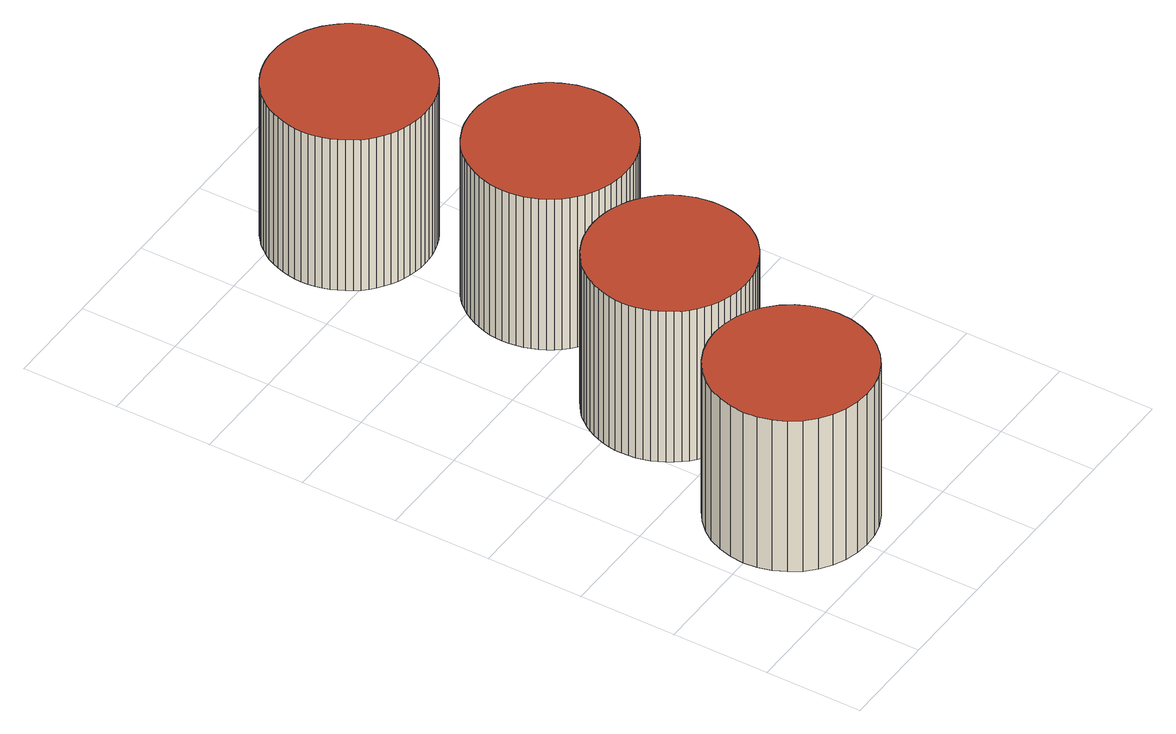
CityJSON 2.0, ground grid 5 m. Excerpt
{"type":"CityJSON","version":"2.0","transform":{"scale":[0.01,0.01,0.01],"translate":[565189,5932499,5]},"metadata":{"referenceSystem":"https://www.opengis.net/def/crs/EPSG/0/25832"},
"CityObjects":{
"building1":{"type":"Building","attributes":{"Gemeindeschluessel":"02000000","Geometrietyp2DReferenz":"3000","function":"51003_1205","roofType":"1000","measuredHeight":9},"geometry":[{"type":"MultiSurface","lod":"2","boundaries":[[[0,1,2,3,4,5,6,7,8,9,10,11,12,13,14,15,16,17,18,19,20,21,22,23,24,25,26,27,28,29,30,31,32,33,34,35]],[[36,37,38,39,40,41,42,43,44,45,46,47,48,49,50,51,52,53,54,55,56,57,58,59,60,61,62,63,64,65,66,67,68,69,70,71]],[[71,70,1,0]],[[70,69,2,1]],[[69,68,3,2]],[[68,67,4,3]],[[67,66,5,4]],[[66,65,6,5]],[[65,64,7,6]],[[64,63,8,7]],[[63,62,9,8]],[[62,61,10,9]],[[61,60,11,10]],[[60,59,12,11]],[[59,58,13,12]],[[58,57,14,13]],[[57,56,15,14]],[[56,55,16,15]],[[55,54,17,16]],[[54,53,18,17]],[[53,52,19,18]],[[52,51,20,19]],[[51,50,21,20]],[[50,49,22,21]],[[49,48,23,22]],[[48,47,24,23]],[[47,46,25,24]],[[46,45,26,25]],[[45,44,27,26]],[[44,43,28,27]],[[43,42,29,28]],[[42,41,30,29]],[[41,40,31,30]],[[40,39,32,31]],[[39,38,33,32]],[[38,37,34,33]],[[37,36,35,34]],[[36,71,0,35]]],"semantics":{"surfaces":[{"type":"GroundSurface"},{"type":"RoofSurface"},{"type":"WallSurface"}],"values":[0,1,2,2,2,2,2,2,2,2,2,2,2,2,2,2,2,2,2,2,2,2,2,2,2,2,2,2,2,2,2,2,2,2,2,2,2,2]}}]},
"building2":{"type":"Building","attributes":{"Gemeindeschluessel":"02000000","Geometrietyp2DReferenz":"3000","function":"51003_1205","roofType":"1000","measuredHeight":9},"geometry":[{"type":"MultiSurface","lod":"2","boundaries":[[[72,73,74,75,76,77,78,79,80,81,82,83,84,85,86,87,88,89,90,91,92,93,94,95,96,97,98,99,100,101,102,103,104,105,106,107,108,109,110,111,112,113,114,115,116,117,118,119,120,121,122,123,124,125,126,127,128,129,130,131,132,133,134,135,136,137,138,139,140,141,142,143]],[[144,145,146,147,148,149,150,151,152,153,154,155,156,157,158,159,160,161,162,163,164,165,166,167,168,169,170,171,172,173,174,175,176,177,178,179,180,181,182,183,184,185,186,187,188,189,190,191,192,193,194,195,196,197,198,199,200,201,202,203,204,205,206,207,208,209,210,211,212,213,214,215]],[[215,214,73,72]],[[214,213,74,73]],[[213,212,75,74]],[[212,211,76,75]],[[211,210,77,76]],[[210,209,78,77]],[[209,208,79,78]],[[208,207,80,79]],[[207,206,81,80]],[[206,205,82,81]],[[205,204,83,82]],[[204,203,84,83]],[[203,202,85,84]],[[202,201,86,85]],[[201,200,87,86]],[[200,199,88,87]],[[199,198,89,88]],[[198,197,90,89]],[[197,196,91,90]],[[196,195,92,91]],[[195,194,93,92]],[[194,193,94,93]],[[193,192,95,94]],[[192,191,96,95]],[[191,190,97,96]],[[190,189,98,97]],[[189,188,99,98]],[[188,187,100,99]],[[187,186,101,100]],[[186,185,102,101]],[[185,184,103,102]],[[184,183,104,103]],[[183,182,105,104]],[[182,181,106,105]],[[181,180,107,106]],[[180,179,108,107]],[[179,178,109,108]],[[178,177,110,109]],[[177,176,111,110]],[[176,175,112,111]],[[175,174,113,112]],[[174,173,114,113]],[[173,172,115,114]],[[172,171,116,115]],[[171,170,117,116]],[[170,169,118,117]],[[169,168,119,118]],[[168,167,120,119]],[[167,166,121,120]],[[166,165,122,121]],[[165,164,123,122]],[[164,163,124,123]],[[163,162,125,124]],[[162,161,126,125]],[[161,160,127,126]],[[160,159,128,127]],[[159,158,129,128]],[[158,157,130,129]],[[157,156,131,130]],[[156,155,132,131]],[[155,154,133,132]],[[154,153,134,133]],[[153,152,135,134]],[[152,151,136,135]],[[151,150,137,136]],[[150,149,138,137]],[[149,148,139,138]],[[148,147,140,139]],[[147,146,141,140]],[[146,145,142,141]],[[145,144,143,142]],[[144,215,72,143]]],"semantics":{"surfaces":[{"type":"GroundSurface"},{"type":"RoofSurface"},{"type":"WallSurface"}],"values":[0,1,2,2,2,2,2,2,2,2,2,2,2,2,2,2,2,2,2,2,2,2,2,2,2,2,2,2,2,2,2,2,2,2,2,2,2,2,2,2,2,2,2,2,2,2,2,2,2,2,2,2,2,2,2,2,2,2,2,2,2,2,2,2,2,2,2,2,2,2,2,2,2,2]}}]},
"building3":{"type":"Building","attributes":{"Gemeindeschluessel":"02000000","Geometrietyp2DReferenz":"3000","function":"51003_1205","roofType":"1000","measuredHeight":9},"geometry":[{"type":"MultiSurface","lod":"2","boundaries":[[[216,217,218,219]],[[217,220,221,218]],[[220,222,223,221]],[[222,224,225,223]],[[224,226,227,225]],[[226,228,229,227]],[[228,230,231,229]],[[230,232,233,231]],[[232,234,235,233]],[[234,236,237,235]],[[236,238,239,237]],[[238,240,241,239]],[[240,242,243,241]],[[242,244,245,243]],[[244,246,247,245]],[[246,248,249,247]],[[248,250,251,249]],[[250,252,253,251]],[[252,254,255,253]],[[254,256,257,255]],[[256,258,259,257]],[[258,260,261,259]],[[260,262,263,261]],[[262,264,265,263]],[[264,266,267,265]],[[266,268,269,267]],[[268,270,271,269]],[[270,272,273,271]],[[272,274,275,273]],[[274,276,277,275]],[[276,278,279,277]],[[278,280,281,279]],[[280,282,283,281]],[[282,284,285,283]],[[284,286,287,285]],[[286,288,289,287]],[[289,290,291,292,293,294,295,296,297,298,299,300,301,302,303,304,305,306,307,308,309,310,311,312,313,314,315,316,317,318,319,320,321,322,323,324,219,218,221,223,225,227,229,231,233,235,237,239,241,243,245,247,249,251,253,255,257,259,261,263,265,267,269,271,273,275,277,279,281,283,285,287]],[[286,284,282,280,278,276,274,272,270,268,266,264,262,260,258,256,254,252,250,248,246,244,242,240,238,236,234,232,230,228,226,224,222,220,217,216,325,326,327,328,329,330,331,332,333,334,335,336,337,338,339,340,341,342,343,344,345,346,347,348,349,350,351,352,353,354,355,356,357,358,359,288]],[[288,359,290,289]],[[359,358,291,290]],[[358,357,292,291]],[[357,356,293,292]],[[356,355,294,293]],[[355,354,295,294]],[[354,353,296,295]],[[353,352,297,296]],[[352,351,298,297]],[[351,350,299,298]],[[350,349,300,299]],[[349,348,301,300]],[[348,347,302,301]],[[347,346,303,302]],[[346,345,304,303]],[[345,344,305,304]],[[344,343,306,305]],[[343,342,307,306]],[[342,341,308,307]],[[341,340,309,308]],[[340,339,310,309]],[[339,338,311,310]],[[338,337,312,311]],[[337,336,313,312]],[[336,335,314,313]],[[335,334,315,314]],[[334,333,316,315]],[[333,332,317,316]],[[332,331,318,317]],[[331,330,319,318]],[[330,329,320,319]],[[329,328,321,320]],[[328,327,322,321]],[[327,326,323,322]],[[326,325,324,323]],[[325,216,219,324]]],"semantics":{"surfaces":[{"type":"WallSurface"},{"type":"GroundSurface"},{"type":"RoofSurface"}],"values":[0,0,0,0,0,0,0,0,0,0,0,0,0,0,0,0,0,0,0,0,0,0,0,0,0,0,0,0,0,0,0,0,0,0,0,0,1,2,0,0,0,0,0,0,0,0,0,0,0,0,0,0,0,0,0,0,0,0,0,0,0,0,0,0,0,0,0,0,0,0,0,0,0,0]}}]},
"building4":{"type":"Building","attributes":{"Gemeindeschluessel":"02000000","Geometrietyp2DReferenz":"3000","function":"51003_1205","roofType":"1000","measuredHeight":9},"geometry":[{"type":"MultiSurface","lod":"2","boundaries":[[[360,361,362,363,364,365,366,367,368,369,370,371,372,373,374,375,376,377,378,379,380,381,382,383,384,385,386,387,388,389,390,391,392,393,394,395,396,397,398,399,400,401,402,403,404,405,406,407,408,409,410,411,412,413,414,415,416,417,418,419,420,421,422,423,424,425,426,427,428,429,430,431]],[[432,433,434,435,436,437,438,439,440,441,442,443,444,445,446,447,448,449,450,451,452,453,454,455,456,457,458,459,460,461,462,463,464,465,466,467,468,469,470,471,472,473,474,475,476,477,478,479,480,481,482,483,484,485,486,487,488,489,490,491,492,493,494,495,496,497,498,499,500,501,502,503]],[[503,502,361,360]],[[502,501,362,361]],[[501,500,363,362]],[[500,499,364,363]],[[499,498,365,364]],[[498,497,366,365]],[[497,496,367,366]],[[496,495,368,367]],[[495,494,369,368]],[[494,493,370,369]],[[493,492,371,370]],[[492,491,372,371]],[[491,490,373,372]],[[490,489,374,373]],[[489,488,375,374]],[[488,487,376,375]],[[487,486,377,376]],[[486,485,378,377]],[[485,484,379,378]],[[484,483,380,379]],[[483,482,381,380]],[[482,481,382,381]],[[481,480,383,382]],[[480,479,384,383]],[[479,478,385,384]],[[478,477,386,385]],[[477,476,387,386]],[[476,475,388,387]],[[475,474,389,388]],[[474,473,390,389]],[[473,472,391,390]],[[472,471,392,391]],[[471,470,393,392]],[[470,469,394,393]],[[469,468,395,394]],[[468,467,396,395]],[[467,466,397,396]],[[466,465,398,397]],[[465,464,399,398]],[[464,463,400,399]],[[463,462,401,400]],[[462,461,402,401]],[[461,460,403,402]],[[460,459,404,403]],[[459,458,405,404]],[[458,457,406,405]],[[457,456,407,406]],[[456,455,408,407]],[[455,454,409,408]],[[454,453,410,409]],[[453,452,411,410]],[[452,451,412,411]],[[451,450,413,412]],[[450,449,414,413]],[[449,448,415,414]],[[448,447,416,415]],[[447,446,417,416]],[[446,445,418,417]],[[445,444,419,418]],[[444,443,420,419]],[[443,442,421,420]],[[442,441,422,421]],[[441,440,423,422]],[[440,439,424,423]],[[439,438,425,424]],[[438,437,426,425]],[[437,436,427,426]],[[436,435,428,427]],[[435,434,429,428]],[[434,433,430,429]],[[433,432,431,430]],[[432,503,360,431]]],"semantics":{"surfaces":[{"type":"GroundSurface"},{"type":"RoofSurface"},{"type":"WallSurface"}],"values":[0,1,2,2,2,2,2,2,2,2,2,2,2,2,2,2,2,2,2,2,2,2,2,2,2,2,2,2,2,2,2,2,2,2,2,2,2,2,2,2,2,2,2,2,2,2,2,2,2,2,2,2,2,2,2,2,2,2,2,2,2,2,2,2,2,2,2,2,2,2,2,2,2,2]}}]}
},
"vertices":[
[503,911,75],[574,904,75],[643,886,75],[708,856,75],[767,815,75],[817,764,75],[858,706,75],[888,641,75],[907,572,75],[913,501,75],[907,430,75],[888,361,75],[858,296,75],[817,237,75],[767,187,75],[708,146,75],[643,116,75],[574,97,75],[503,91,75],[432,97,75],[363,116,75],[298,146,75],[240,187,75],[189,237,75],[148,296,75],[118,361,75],[100,430,75],[93,501,75],[100,572,75],[118,641,75],[148,706,75],[189,764,75],[240,815,75],[298,856,75],[363,886,75],[432,904,75],[432,904,975],[363,886,975],[298,856,975],[240,815,975],[189,764,975],[148,706,975],[118,641,975],[100,572,975],[93,501,975],[100,430,975],[118,361,975],[148,296,975],[189,237,975],[240,187,975],[298,146,975],[363,116,975],[432,97,975],[503,91,975],[574,97,975],[643,116,975],[708,146,975],[767,187,975],[817,237,975],[858,296,975],[888,361,975],[907,430,975],[913,501,975],[907,572,975],[888,641,975],[858,706,975],[817,764,975],[767,815,975],[708,856,975],[643,886,975],[574,904,975],[503,911,975],
[863,1791,71],[899,1789,71],[934,1784,71],[969,1777,71],[1003,1766,71],[1036,1752,71],[1068,1736,71],[1098,1716,71],[1126,1695,71],[1153,1670,71],[1177,1644,71],[1198,1616,71],[1218,1586,71],[1234,1554,71],[1248,1521,71],[1259,1487,71],[1266,1452,71],[1271,1416,71],[1273,1381,71],[1271,1345,71],[1266,1310,71],[1259,1275,71],[1248,1241,71],[1234,1208,71],[1218,1176,71],[1198,1146,71],[1177,1117,71],[1153,1091,71],[1126,1067,71],[1098,1045,71],[1068,1026,71],[1036,1009,71],[1003,996,71],[969,985,71],[934,977,71],[898,973,71],[863,971,71],[827,973,71],[792,977,71],[757,985,71],[723,996,71],[690,1009,71],[658,1026,71],[628,1045,71],[599,1067,71],[573,1091,71],[549,1117,71],[527,1146,71],[508,1176,71],[492,1208,71],[478,1241,71],[467,1275,71],[459,1310,71],[455,1345,71],[453,1381,71],[455,1417,71],[459,1452,71],[467,1487,71],[478,1521,71],[492,1554,71],[508,1586,71],[527,1616,71],[549,1644,71],[573,1671,71],[599,1695,71],[628,1716,71],[658,1736,71],[690,1752,71],[723,1766,71],[757,1777,71],[792,1784,71],[827,1789,71],[827,1789,971],[792,1784,971],[757,1777,971],[723,1766,971],[690,1752,971],[658,1736,971],[628,1716,971],[599,1695,971],[573,1671,971],[549,1644,971],[527,1616,971],[508,1586,971],[492,1554,971],[478,1521,971],[467,1487,971],[459,1452,971],[455,1417,971],[453,1381,971],[455,1345,971],[459,1310,971],[467,1275,971],[478,1241,971],[492,1208,971],[508,1176,971],[527,1146,971],[549,1117,971],[573,1091,971],[599,1067,971],[628,1045,971],[658,1026,971],[690,1009,971],[723,996,971],[757,985,971],[792,977,971],[827,973,971],[863,971,971],[898,973,971],[934,977,971],[969,985,971],[1003,996,971],[1036,1009,971],[1068,1026,971],[1098,1045,971],[1126,1067,971],[1153,1091,971],[1177,1117,971],[1198,1146,971],[1218,1176,971],[1234,1208,971],[1248,1241,971],[1259,1275,971],[1266,1310,971],[1271,1345,971],[1273,1381,971],[1271,1416,971],[1266,1452,971],[1259,1487,971],[1248,1521,971],[1234,1554,971],[1218,1586,971],[1198,1616,971],[1177,1644,971],[1153,1670,971],[1126,1695,971],[1098,1716,971],[1068,1736,971],[1036,1752,971],[1003,1766,971],[969,1777,971],[934,1784,971],[899,1789,971],[863,1791,971],
[1238,1851,973],[1202,1853,973],[1202,1853,73],[1238,1851,73],[1167,1857,973],[1167,1857,73],[1132,1865,973],[1132,1865,73],[1098,1876,973],[1098,1876,73],[1065,1889,973],[1065,1889,73],[1033,1906,973],[1033,1906,73],[1003,1925,973],[1003,1925,73],[974,1947,973],[974,1947,73],[948,1971,973],[948,1971,73],[924,1997,973],[924,1997,73],[902,2026,973],[902,2026,73],[883,2056,973],[883,2056,73],[867,2088,973],[867,2088,73],[853,2121,973],[853,2121,73],[842,2155,973],[842,2155,73],[834,2190,973],[834,2190,73],[830,2225,973],[830,2225,73],[828,2261,973],[828,2261,73],[830,2297,973],[830,2297,73],[834,2332,973],[834,2332,73],[842,2367,973],[842,2367,73],[853,2401,973],[853,2401,73],[867,2434,973],[867,2434,73],[883,2466,973],[883,2466,73],[902,2496,973],[902,2496,73],[924,2524,973],[924,2524,73],[948,2551,973],[948,2551,73],[974,2575,973],[974,2575,73],[1003,2597,973],[1003,2597,73],[1033,2616,973],[1033,2616,73],[1065,2632,973],[1065,2632,73],[1098,2646,973],[1098,2646,73],[1132,2657,973],[1132,2657,73],[1167,2664,973],[1167,2664,73],[1202,2669,973],[1202,2669,73],[1238,2671,973],[1238,2671,73],[1274,2669,73],[1309,2664,73],[1344,2657,73],[1378,2646,73],[1411,2632,73],[1443,2616,73],[1473,2597,73],[1501,2575,73],[1528,2551,73],[1552,2524,73],[1574,2496,73],[1593,2466,73],[1609,2434,73],[1623,2401,73],[1634,2367,73],[1642,2332,73],[1646,2297,73],[1648,2261,73],[1646,2225,73],[1642,2190,73],[1634,2155,73],[1623,2121,73],[1609,2088,73],[1593,2056,73],[1574,2026,73],[1552,1997,73],[1528,1971,73],[1501,1947,73],[1473,1925,73],[1443,1906,73],[1411,1889,73],[1378,1876,73],[1344,1865,73],[1309,1857,73],[1274,1853,73],[1274,1853,973],[1309,1857,973],[1344,1865,973],[1378,1876,973],[1411,1889,973],[1443,1906,973],[1473,1925,973],[1501,1947,973],[1528,1971,973],[1552,1997,973],[1574,2026,973],[1593,2056,973],[1609,2088,973],[1623,2121,973],[1634,2155,973],[1642,2190,973],[1646,2225,973],[1648,2261,973],[1646,2297,973],[1642,2332,973],[1634,2367,973],[1623,2401,973],[1609,2434,973],[1593,2466,973],[1574,2496,973],[1552,2524,973],[1528,2551,973],[1501,2575,973],[1473,2597,973],[1443,2616,973],[1411,2632,973],[1378,2646,973],[1344,2657,973],[1309,2664,973],[1274,2669,973],
[1100,3665,74],[1136,3664,74],[1171,3659,74],[1206,3651,74],[1240,3641,74],[1273,3627,74],[1305,3611,74],[1335,3591,74],[1364,3570,74],[1390,3545,74],[1414,3519,74],[1436,3491,74],[1455,3461,74],[1472,3429,74],[1485,3396,74],[1496,3362,74],[1504,3327,74],[1508,3291,74],[1510,3256,74],[1508,3220,74],[1504,3185,74],[1496,3150,74],[1485,3116,74],[1472,3083,74],[1455,3051,74],[1436,3021,74],[1414,2992,74],[1390,2966,74],[1364,2942,74],[1335,2920,74],[1305,2901,74],[1273,2884,74],[1240,2871,74],[1206,2860,74],[1171,2852,74],[1136,2847,74],[1100,2846,74],[1065,2847,74],[1029,2852,74],[994,2860,74],[960,2871,74],[927,2884,74],[895,2901,74],[865,2920,74],[837,2942,74],[810,2966,74],[786,2992,74],[765,3021,74],[745,3051,74],[729,3083,74],[715,3116,74],[704,3150,74],[697,3185,74],[692,3220,74],[690,3256,74],[692,3291,74],[697,3327,74],[704,3362,74],[715,3396,74],[729,3429,74],[745,3461,74],[765,3491,74],[786,3519,74],[810,3545,74],[837,3570,74],[865,3591,74],[895,3611,74],[927,3627,74],[960,3641,74],[994,3651,74],[1029,3659,74],[1065,3664,74],[1065,3664,974],[1029,3659,974],[994,3651,974],[960,3641,974],[927,3627,974],[895,3611,974],[865,3591,974],[837,3570,974],[810,3545,974],[786,3519,974],[765,3491,974],[745,3461,974],[729,3429,974],[715,3396,974],[704,3362,974],[697,3327,974],[692,3291,974],[690,3256,974],[692,3220,974],[697,3185,974],[704,3150,974],[715,3116,974],[729,3083,974],[745,3051,974],[765,3021,974],[786,2992,974],[810,2966,974],[837,2942,974],[865,2920,974],[895,2901,974],[927,2884,974],[960,2871,974],[994,2860,974],[1029,2852,974],[1065,2847,974],[1100,2846,974],[1136,2847,974],[1171,2852,974],[1206,2860,974],[1240,2871,974],[1273,2884,974],[1305,2901,974],[1335,2920,974],[1364,2942,974],[1390,2966,974],[1414,2992,974],[1436,3021,974],[1455,3051,974],[1472,3083,974],[1485,3116,974],[1496,3150,974],[1504,3185,974],[1508,3220,974],[1510,3256,974],[1508,3291,974],[1504,3327,974],[1496,3362,974],[1485,3396,974],[1472,3429,974],[1455,3461,974],[1436,3491,974],[1414,3519,974],[1390,3545,974],[1364,3570,974],[1335,3591,974],[1305,3611,974],[1273,3627,974],[1240,3641,974],[1206,3651,974],[1171,3659,974],[1136,3664,974],[1100,3665,974]
]}
